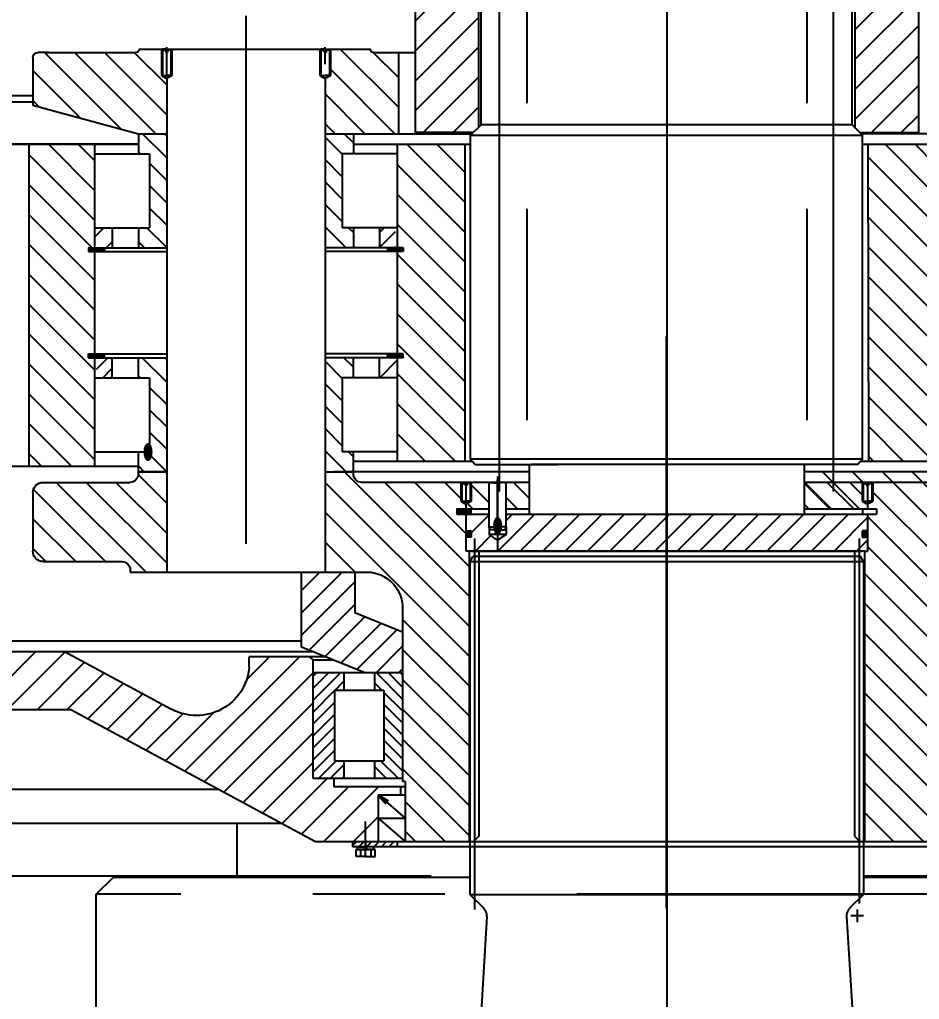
# Model space of a CAD drawing. Header units: millimetres. Extents: x 0 to 21000, y 0 to 14850.
# Drawn here: x 4313 to 5165, y 4808 to 5735 of the extents above; entities that cross this region are included whole.
import ezdxf
from ezdxf.enums import TextEntityAlignment as Align

# ---------------------------------------------------------------- set-up
doc = ezdxf.new("R2010")
doc.units = ezdxf.units.MM
doc.header["$LTSCALE"] = 500
for name, pattern in [('F', [0.75, 0.5, -0.25]), ('G', [2, 1.25, -0.25, 0.25, -0.25]), ('K', [2.5, 1.25, -0.25, 0.25, -0.25, 0.25, -0.25])]:
    doc.linetypes.add(name, pattern=pattern)
for name, color, linetype in [('01', 7, 'Continuous'), ('02', 1, 'Continuous'), ('04', 2, 'F'), ('05', 4, 'G'), ('07', 6, 'K'), ('08', 1, 'Continuous'), ('11', 3, 'Continuous')]:
    doc.layers.add(name, color=color, linetype=linetype)
doc.styles.get("Standard").update_dxf_attribs({"font": 'isocp', "width": 0.707, "bigfont": 'intecad.shx'})
doc.dimstyles.new('INTE', dxfattribs={"dimscale": 50, "dimtxt": 6, "dimasz": 3, "dimexe": 3, "dimexo": 0, "dimgap": 1, "dimtad": 1, "dimdec": 1, "dimdsep": 46, "dimtxsty": 'Standard', "dimcen": 0, "dimclrd": 1, "dimclre": 1, "dimclrt": 3, "dimaunit": 1, "dimadec": 0, "dimazin": 0, "dimtfac": 1, "dimtdec": 1, "dimtmove": 0, "dimatfit": 0, "dimfxl": 1, "dimarcsym": 0})
pattern_1 = [(45, (-4234.459, 16441.764), (-14.14214, 14.14214), [])]
pattern_2 = [(135, (-7977.256, 11116.509), (-10.6066, -10.6066), [])]
pattern_3 = [(135, (-7977.256, 11116.51), (-14.142136, -14.142136), [])]
pattern_4 = [(45, (-7977.256, 11116.51), (-14.142136, 14.142136), [])]
pattern_5 = [(45, (-7977.25642, 11116.50903), (-0.0707106781, 0.0707106781), [])]

# ---------------------------------------------------------------- blocks, each defined once
blk = doc.blocks.new('*U209')
at = {"layer": '01'}
for p, q in [((-7.7, 2.6), (-7.7, 0)), ((0, 2.6), (-7.7, 2.6)), ((-7.7, 0), (0, 0)), ((0, 0), (-1.5, 2.6)), ((0, 2.6), (1.5, 0)), ((0, 2.6), (7.7, 2.6)), ((7.7, 0), (0, 0)), ((7.7, 2.6), (7.7, 0))]:
    blk.add_line(p, q, dxfattribs=at)
at = {"layer": '05'}
blk.add_line((0, 4.7), (0, -2.1), dxfattribs=at)
blk = doc.blocks.new('FDSDSDFG')
at = {"layer": '02'}
h = blk.add_hatch(dxfattribs=at)
h.set_pattern_fill('_USER', color=256, scale=20, angle=45, style=0, pattern_type=0)
h.set_pattern_definition(pattern_4)
h.paths.add_polyline_path([(-3554.05, 14880.61), (-3607.64, 14908.96), (-3608.1, 14908.96), (-3608.1, 14907.96), (-3627.48, 14907.96), (-3627.48, 14685.41), (-3562.6, 14668.54), (-3562.6, 14728.96, -0.289261), (-3554.05, 14742.5)])
h.paths.add_polyline_path([(-3562.48, 14923.96), (-3584.48, 14923.96), (-3584.48, 14896.7), (-3554.05, 14880.61), (-3554.05, 14895.48, -0.286757), (-3562.48, 14908.96)])
h.paths.add_polyline_path([(-3584.48, 14923.96), (-3596.72, 14923.96), (-3596.72, 14919.96), (-3603.72, 14919.96), (-3603.72, 14923.96), (-3608.1, 14923.96), (-3608.1, 14909.2), (-3584.48, 14896.7)])
h.paths.add_polyline_path([(-3562.6, 14668.54), (-3627.48, 14685.41), (-3627.48, 14557.96), (-3640.76, 14557.96), (-3640.76, 14507.96), (-3616.85, 14507.96), (-3616.85, 14488.96), (-3562.6, 14488.96)])
h.paths.add_polyline_path([(-3666.76, 14557.96), (-3698.83, 14557.96), (-3698.83, 14507.96), (-3666.76, 14507.96)])
h.paths.add_polyline_path([(-2247.48, 14891.81), (-2320.9, 14862.85), (-2320.9, 14780.59), (-2247.48, 14772.58)])
h.paths.add_polyline_path([(-2290.48, 14892.69), (-2298.48, 14897.71), (-2298.48, 14902.87), (-2300.48, 14902.87), (-2300.48, 14923.96), (-2302.48, 14923.96), (-2302.48, 14918.96), (-2309.48, 14918.96), (-2309.48, 14923.96), (-2312.48, 14923.96), (-2312.48, 14908.96, -0.286757), (-2320.9, 14895.48), (-2320.9, 14862.85), (-2290.48, 14874.85)])
h.paths.add_polyline_path([(-2247.48, 14907.96), (-2266.85, 14907.96), (-2266.85, 14923.96), (-2280.48, 14923.96), (-2280.48, 14902.87), (-2282.48, 14902.87), (-2282.48, 14897.71), (-2290.48, 14892.69), (-2290.48, 14874.85), (-2247.48, 14891.81)])
h.paths.add_polyline_path([(-2247.48, 14772.58), (-2320.9, 14780.59), (-2320.9, 14742.5, -0.289261), (-2312.35, 14728.96), (-2312.35, 14641.92), (-2247.48, 14635.17)])
h.paths.add_polyline_path([(-2247.48, 14635.17), (-2312.35, 14641.92), (-2312.35, 14515.38), (-2258.03, 14503.98), (-2258.03, 14507.96), (-2234.2, 14507.96), (-2234.2, 14557.96), (-2239.45, 14557.96), (-2247.48, 14557.96)])
h.paths.add_polyline_path([(-2258.03, 14503.98), (-2312.35, 14515.38), (-2312.35, 14488.96), (-2258.03, 14488.96)])
h.paths.add_polyline_path([(-2176.13, 14557.96), (-2208.2, 14557.96), (-2208.2, 14507.96), (-2176.13, 14507.96)])
h.paths.add_polyline_path([(-2287.93, 14811.79), (-2272.76, 14811.79), (-2272.76, 14831.48), (-2287.93, 14831.48)], flags=24)
at = {"layer": '02', "linetype": 'Continuous'}
h = blk.add_hatch(dxfattribs=at)
h.set_pattern_fill('_USER', color=1, scale=20, angle=135, style=0, pattern_type=0)
h.set_pattern_definition(pattern_3)
h.paths.add_polyline_path([(-3364.81, 14771.01), (-3372.42, 14772.46), (-3377.31, 14772.46), (-3377.31, 14767.46, -0.414214), (-3382.31, 14762.46), (-3383.2, 14762.46), (-3384.39, 14762.46), (-3385.43, 14762.46), (-3410.69, 14729.32, -0.233965), (-3418.65, 14725.38), (-3433.6, 14725.38), (-3435.48, 14725.38, 0.33257), (-3455.48, 14696.38), (-3455.48, 14640.38, 0.122957), (-3451.96, 14626.28), (-3372.62, 14618.38), (-3364.81, 14618.38)])
h.paths.add_polyline_path([(-3451.96, 14626.28, 0.277141), (-3425.48, 14610.38), (-3375.41, 14610.38), (-3375.41, 14618.66)])
h.paths.add_polyline_path([(-3115.53, 14690.96), (-3138.26, 14690.96, -0.23379), (-3154.15, 14698.82), (-3177.23, 14725.38, -0.233965), (-3193.13, 14733.26), (-3197.71, 14739.26), (-3234.81, 14746.31), (-3234.81, 14634.22), (-3234.81, 14618.38), (-3223.96, 14618.38), (-3223.96, 14610.38), (-3215.74, 14610.38, -0.414214), (-3175.74, 14570.38), (-3175.74, 14453.96), (-3120.35, 14453.96), (-3115.53, 14458.78)])
h.paths.add_polyline_path([(-2640.15, 14772.46), (-2652.65, 14772.46), (-2652.65, 14767.46, -0.414214), (-2657.65, 14762.46), (-2659.56, 14762.46), (-2681.82, 14733.26, -0.233965), (-2697.73, 14725.38), (-2720.94, 14698.84, -0.234116), (-2736.85, 14690.96), (-2759.43, 14690.96), (-2759.43, 14459.13), (-2754.25, 14453.96), (-2699.22, 14453.96), (-2699.22, 14570.38, -0.414214), (-2659.22, 14610.38), (-2650.99, 14610.38), (-2650.99, 14618.38), (-2640.15, 14618.38)])
h.paths.add_polyline_path([(-2419.48, 14698.64, 0.311391), (-2439.48, 14725.38), (-2441.36, 14725.38), (-2456.31, 14725.38, -0.233965), (-2464.26, 14729.32), (-2489.53, 14762.46), (-2490.57, 14762.46), (-2491.76, 14762.46), (-2492.65, 14762.46, -0.414214), (-2497.65, 14767.46), (-2497.65, 14772.46), (-2510.15, 14772.46), (-2510.15, 14662.51), (-2419.48, 14653.07)])
h.paths.add_polyline_path([(-2419.48, 14653.07), (-2510.15, 14662.51), (-2510.15, 14618.38), (-2499.54, 14618.38), (-2499.54, 14610.38), (-2449.48, 14610.38, 0.414214), (-2419.48, 14640.38)])
h.paths.add_polyline_path([(-3375.03, 14608.82), (-3359.86, 14608.82), (-3359.86, 14628.52), (-3375.03, 14628.52)], flags=9)
h.paths.add_polyline_path([(-2728.2, 14592.04), (-2713.03, 14592.04), (-2713.03, 14611.73), (-2728.2, 14611.73)], flags=24)
at = {"layer": '02'}
h = blk.add_hatch(dxfattribs=at)
h.set_pattern_fill('_USER', color=256, scale=20, angle=135, style=0, pattern_type=0)
h.set_pattern_definition(pattern_3)
h.paths.add_polyline_path([(-3582.28, 14442.96), (-3584.98, 14442.96, -0.414214), (-3604.98, 14462.96), (-3604.98, 14482.96), (-3616.85, 14482.96), (-3616.85, 14507.96), (-3640.76, 14507.96), (-3640.76, 14532.96), (-3641.76, 14532.96), (-3641.76, 14507.96), (-3641.76, 14457.96), (-3644.16, 14457.96), (-3644.16, 14447.96), (-3653.76, 14442.42), (-3663.36, 14447.96), (-3663.36, 14457.96), (-3665.76, 14457.96), (-3665.76, 14507.96), (-3679.98, 14507.96), (-3679.98, 14372.37), (-3582.28, 14344.93)])
h.paths.add_polyline_path([(-3582.28, 14344.93), (-3679.98, 14372.37), (-3679.98, 14007.96), (-3694.38, 14007.96), (-3694.38, 13942.96), (-3645.09, 13942.96), (-3644.46, 13943.22), (-3644.46, 13971.96), (-3644.46, 13978.66), (-3642.46, 13978.66), (-3642.46, 13985.86), (-3634.46, 13991.17), (-3626.46, 13985.86), (-3626.46, 13978.66), (-3624.46, 13978.66), (-3624.46, 13971.96), (-3624.46, 13951.49), (-3607.48, 13958.51), (-3607.48, 13972.96), (-3594.98, 13972.96), (-3594.98, 14117.96, -0.308559), (-3582.28, 14136.58)])
h.paths.add_polyline_path([(-3736.38, 14007.96), (-3764.98, 14007.96), (-3764.98, 13942.96), (-3736.38, 13942.96)])
h.paths.add_polyline_path([(-2194.98, 14490.75), (-2209.2, 14493.73), (-2209.2, 14457.96), (-2211.6, 14457.96), (-2211.6, 14447.96), (-2221.2, 14442.42), (-2230.8, 14447.96), (-2230.8, 14457.96), (-2233.2, 14457.96), (-2233.2, 14498.77), (-2258.03, 14503.98), (-2258.03, 14482.96), (-2269.98, 14482.96), (-2269.98, 14462.96, -0.414214), (-2289.98, 14442.96), (-2292.68, 14442.96), (-2292.68, 14252.66), (-2194.98, 14224.56)])
h.paths.add_polyline_path([(-2194.98, 14224.56), (-2292.68, 14252.66), (-2292.68, 14197.15), (-2194.98, 14151.97)])
h.paths.add_polyline_path([(-2292.68, 14197.15), (-2292.68, 14136.58, -0.308559), (-2279.98, 14117.96), (-2279.98, 14061.64), (-2194.98, 14016.12), (-2194.98, 14151.97)])
h.paths.add_polyline_path([(-2279.98, 14061.64), (-2279.98, 13972.96), (-2267.48, 13972.96), (-2267.48, 13942.96), (-2250.5, 13942.96), (-2250.5, 13971.96), (-2250.5, 13978.66), (-2248.5, 13978.66), (-2248.5, 13985.86), (-2240.5, 13991.17), (-2232.5, 13985.86), (-2232.5, 13978.66), (-2230.5, 13978.66), (-2230.5, 13971.96), (-2230.5, 13942.96), (-2180.58, 13942.96), (-2180.58, 14007.96), (-2194.98, 14007.96), (-2194.98, 14016.12)])
h.paths.add_polyline_path([(-2109.98, 14007.96), (-2138.58, 14007.96), (-2138.58, 13985.92), (-2109.98, 13970.6)])
h.paths.add_polyline_path([(-2138.58, 13985.92), (-2138.58, 13942.96), (-2109.98, 13942.96), (-2109.98, 13970.6)])
h.paths.add_polyline_path([(-2255.74, 14348.34), (-2240.56, 14348.34), (-2240.56, 14368.03), (-2255.74, 14368.03)], flags=24)
at = {"layer": '02', "linetype": 'Continuous'}
h = blk.add_hatch(dxfattribs=at)
h.set_pattern_fill('_USER', color=1, scale=20, angle=45, style=0, pattern_type=0)
h.set_pattern_definition(pattern_1)
h.paths.add_polyline_path([(-3260.78, 14452.96), (-3191.48, 14452.96), (-3191.48, 14529.96), (-3223.29, 14529.96, -0.414214), (-3226.29, 14532.96), (-3256.78, 14532.96), (-3255.78, 14531.96), (-3255.78, 14508.12), (-3259.53, 14505.96), (-3260.78, 14505.96)])
h.paths.add_polyline_path([(-3260.78, 14132.96), (-3260.78, 14037.96), (-3217.48, 14037.96, -0.133436), (-3200.75, 14030.9), (-3132.48, 14107.86), (-3132.48, 14121.96), (-3131.48, 14122.96), (-3128.28, 14122.96), (-3128.28, 14119.96), (-3127.48, 14119.96), (-3126.68, 14119.96), (-3126.68, 14122.96), (-3123.48, 14122.96), (-3122.48, 14121.96), (-3122.48, 14105.12), (-3126.23, 14102.96), (-3127.48, 14102.96), (-3127.48, 14097.96), (-3067.63, 14097.96), (-3067.63, 14132.96), (-3225.75, 14132.96)])
h.paths.add_polyline_path([(-3127.48, 14069.18), (-3127.48, 14092.96), (-3131.08, 14092.96), (-3187.48, 14002.78), (-3187.48, 13914.62)])
h.paths.add_polyline_path([(-3131.08, 14092.96), (-3136.06, 14092.96), (-3136.06, 14097.96), (-3127.48, 14097.96), (-3127.48, 14102.96), (-3128.73, 14102.96), (-3132.48, 14105.12), (-3132.48, 14107.86), (-3200.75, 14030.9, -0.235794), (-3187.48, 14002.96), (-3187.48, 14002.78)])
h.paths.add_polyline_path([(-3187.48, 13914.62), (-3187.48, 13839.96), (-3185.13, 13839.96), (-3185.13, 13782.96), (-3124.63, 13782.96), (-3124.63, 14057.96), (-3127.48, 14057.96), (-3127.48, 14069.18)])
h.paths.add_polyline_path([(-3527.48, 14122.96, 0.414214), (-3537.48, 14112.96), (-3537.48, 14057.96, 0.414214), (-3527.48, 14047.96), (-3453.21, 14047.96, -0.393493), (-3445.23, 14040.53), (-3410.78, 14053.03), (-3410.78, 14132.96), (-3437.51, 14132.96), (-3437.51, 14130.96, -0.414214), (-3445.51, 14122.96)])
h.paths.add_polyline_path([(-3437.51, 14452.96), (-3410.78, 14452.96), (-3410.78, 14505.96), (-3412.03, 14505.96), (-3415.78, 14508.12), (-3415.78, 14531.96), (-3414.78, 14532.96), (-3436.97, 14532.96, -0.414214), (-3439.97, 14529.96), (-3525.37, 14529.96), (-3526.47, 14529.96), (-3537.48, 14523.85), (-3537.48, 14479.87)])
h.paths.add_polyline_path([(-3136.72, 14086.18), (-3121.55, 14086.18), (-3121.55, 14105.87), (-3136.72, 14105.87)], flags=25)
h.paths.add_polyline_path([(-3132.92, 14106.26), (-3117.75, 14106.26), (-3117.75, 14125.96), (-3132.92, 14125.96)], flags=25)
h.paths.add_polyline_path([(-3085.36, 14098.29), (-3070.19, 14098.29), (-3070.19, 14117.98), (-3085.36, 14117.98)], flags=24)
h.paths.add_polyline_path([(-3132.53, 14065.33), (-3117.36, 14065.33), (-3117.36, 14085.02), (-3132.53, 14085.02)], flags=25)
h = blk.add_hatch(dxfattribs=at)
h.set_pattern_fill('_USER', color=1, scale=20, angle=45, style=0, pattern_type=0)
h.set_pattern_definition(pattern_1)
h.paths.add_polyline_path([(-2337.48, 14479.87), (-2337.48, 14504.46), (-2450.57, 14532.96), (-2460.18, 14532.96), (-2459.18, 14531.96), (-2459.18, 14508.12), (-2462.93, 14505.96), (-2464.18, 14505.96), (-2464.18, 14504.58), (-2464.18, 14452.96), (-2437.45, 14452.96)])
h.paths.add_polyline_path([(-2337.48, 14504.46), (-2337.48, 14524.96, 0.414214), (-2342.48, 14529.96), (-2352.99, 14529.96), (-2434.99, 14529.96, -0.414214), (-2437.99, 14532.96), (-2450.57, 14532.96)])
h.paths.add_polyline_path([(-2429.45, 14122.96, -0.414214), (-2437.45, 14130.96), (-2437.45, 14132.96), (-2464.18, 14132.96), (-2464.18, 14037.96), (-2429.75, 14037.96), (-2429.75, 14039.96, -0.414214), (-2421.75, 14047.96), (-2347.48, 14047.96, 0.414214), (-2337.48, 14057.96), (-2337.48, 14085.84), (-2399.76, 14122.96)])
h.paths.add_polyline_path([(-2399.76, 14122.96), (-2337.48, 14085.84), (-2337.48, 14112.96, 0.414214), (-2347.48, 14122.96)], flags=16)
h.paths.add_polyline_path([(-2614.18, 14505.96), (-2615.43, 14505.96), (-2619.18, 14508.12), (-2619.18, 14531.96), (-2618.18, 14532.96), (-2656.97, 14532.96, -0.414214), (-2659.97, 14529.96), (-2683.48, 14529.96), (-2683.48, 14452.96), (-2614.18, 14452.96)])
h.paths.add_polyline_path([(-2657.48, 14037.96), (-2614.18, 14037.96), (-2614.18, 14132.96), (-2640.91, 14132.96), (-2640.91, 14130.96, -0.41727), (-2648.99, 14122.96), (-2742.48, 14122.96), (-2742.48, 14105.12), (-2746.23, 14102.96), (-2747.48, 14102.96), (-2747.48, 14097.96), (-2738.89, 14097.96), (-2738.89, 14092.96), (-2747.48, 14092.96), (-2747.48, 14057.96), (-2750.33, 14057.96), (-2750.33, 13959.56), (-2710.94, 13782.96), (-2689.83, 13782.96), (-2689.83, 13839.96), (-2687.48, 13839.96), (-2687.48, 14002.96, -0.381225)])
h.paths.add_polyline_path([(-2750.33, 13959.56), (-2750.33, 13782.96), (-2710.94, 13782.96)])
h.paths.add_polyline_path([(-2408.74, 14469.25), (-2393.57, 14469.25), (-2393.57, 14488.94), (-2408.74, 14488.94)], flags=24)
h.paths.add_polyline_path([(-2665.84, 14072.96), (-2665.84, 14041.85), (-2701.84, 14041.85), (-2701.84, 14072.96)], flags=24)
at = {"layer": '02'}
h = blk.add_hatch(dxfattribs=at)
h.set_pattern_fill('_USER', color=256, scale=15, angle=45, style=0, pattern_type=0)
h.set_pattern_definition([(45, (-7977.256, 11116.509), (-10.6066, 10.6066), [])])
h.paths.add_polyline_path([(-2437.45, 14452.96), (-2464.18, 14452.96), (-2464.18, 14344.96), (-2437.45, 14344.96), (-2437.45, 14363.88), (-2447.93, 14363.88), (-2447.93, 14434.04), (-2437.45, 14434.04)])
h.paths.add_polyline_path([(-2614.18, 14452.96), (-2640.91, 14452.96), (-2640.91, 14434.04), (-2630.43, 14434.04), (-2630.43, 14363.88), (-2640.91, 14363.88), (-2640.91, 14344.96), (-2614.18, 14344.96)])
h.paths.add_polyline_path([(-2614.18, 14240.96), (-2640.91, 14240.96), (-2640.91, 14222.04), (-2630.43, 14222.04), (-2630.43, 14151.88), (-2640.91, 14151.88), (-2640.91, 14132.96), (-2622.48, 14132.96), (-2614.18, 14132.96)])
h.paths.add_polyline_path([(-2437.45, 14240.96), (-2464.18, 14240.96), (-2464.18, 14132.96), (-2437.45, 14132.96), (-2437.45, 14151.88), (-2447.93, 14151.88), (-2447.93, 14222.04), (-2437.45, 14222.04)])
h = blk.add_hatch(dxfattribs=at)
h.set_pattern_fill('_USER', color=256, scale=20, angle=45, style=0, pattern_type=0)
h.set_pattern_definition(pattern_4)
h.paths.add_polyline_path([(-3541.21, 14137.96), (-3479.03, 14137.96), (-3479.03, 14240.96), (-3484.69, 14240.96), (-3484.69, 14244.46), (-3479.03, 14244.46), (-3479.03, 14341.46), (-3484.69, 14341.46), (-3484.69, 14344.96), (-3479.03, 14344.96), (-3479.03, 14442.96), (-3541.21, 14442.96)])
h.paths.add_polyline_path([(-3192.53, 14344.96), (-3186.87, 14344.96), (-3186.87, 14341.46), (-3192.53, 14341.46), (-3192.53, 14244.46), (-3186.87, 14244.46), (-3186.87, 14240.96), (-3192.53, 14240.96), (-3192.53, 14142.96), (-3128.35, 14142.96), (-3127.79, 14442.96), (-3192.53, 14442.96)])
h = blk.add_hatch(dxfattribs=at)
h.set_pattern_fill('_USER', color=256, scale=20, angle=45, style=0, pattern_type=0)
h.set_pattern_definition(pattern_4)
h.paths.add_polyline_path([(-2682.43, 14442.96), (-2746.47, 14442.96), (-2746.43, 14142.96), (-2739.28, 14142.96), (-2682.43, 14142.96), (-2682.43, 14240.96), (-2688.09, 14240.96), (-2688.09, 14244.46), (-2682.43, 14244.46), (-2682.43, 14341.46), (-2688.09, 14341.46), (-2688.09, 14344.96), (-2682.43, 14344.96)])
h.paths.add_polyline_path([(-2333.74, 14442.96), (-2395.93, 14442.96), (-2395.93, 14344.96), (-2390.27, 14344.96), (-2390.27, 14341.46), (-2395.93, 14341.46), (-2395.93, 14244.89), (-2395, 14244.46), (-2390.27, 14244.46), (-2390.27, 14242.27), (-2333.74, 14216.13)])
h.paths.add_polyline_path([(-2333.74, 14216.13), (-2390.27, 14242.27), (-2390.27, 14240.96), (-2395.93, 14240.96), (-2395.93, 14137.96), (-2333.74, 14137.96)])
h.paths.add_polyline_path([(-2741.84, 14271.68), (-2741.84, 14314.24), (-2705.84, 14314.24), (-2705.84, 14271.68)], flags=24)
h.paths.add_polyline_path([(-2403.07, 14235.82), (-2387.9, 14235.82), (-2387.9, 14255.51), (-2403.07, 14255.51)], flags=9)
h.paths.add_polyline_path([(-2346.71, 14257.07), (-2331.54, 14257.07), (-2331.54, 14276.76), (-2346.71, 14276.76)], flags=9)
h = blk.add_hatch(dxfattribs=at)
h.set_pattern_fill('_USER', color=256, scale=15, angle=135, style=0, pattern_type=0)
h.set_pattern_definition(pattern_2)
h.paths.add_polyline_path([(-2395.93, 14363.88), (-2412.68, 14363.88), (-2412.68, 14344.96), (-2395.93, 14344.96)])
h.paths.add_polyline_path([(-2665.68, 14240.96), (-2682.43, 14240.96), (-2682.43, 14222.04), (-2665.68, 14222.04)])
at = {"layer": '02', "linetype": 'Continuous', "ltscale": 0.8}
h = blk.add_hatch(dxfattribs=at)
h.set_pattern_fill('_USER', color=1, scale=10, angle=135, style=0, pattern_type=0)
h.set_pattern_definition([(135, (1882.632, 9929.104), (-7.071068, -7.071068), [])])
h.paths.add_polyline_path([(-2665.68, 14363.88), (-2680.68, 14363.88), (-2680.68, 14344.96), (-2665.68, 14344.96)])
h = blk.add_hatch(dxfattribs=at)
h.set_pattern_fill('_USER', color=1, scale=0.1, angle=45, style=0, pattern_type=0)
h.set_pattern_definition([(45, (1882.63177, 9929.10365), (-0.0707106781, 0.0707106781), [])])
h.paths.add_polyline_path([(-2688.09, 14344.96), (-2688.09, 14341.46), (-2673.1, 14341.46), (-2673.1, 14344.96)])
h = blk.add_hatch(dxfattribs=at)
h.set_pattern_fill('_USER', color=1, scale=0.1, angle=45, style=0, pattern_type=0)
h.set_pattern_definition([(135, (-6960.98661, 9929.10365), (0.0707106781, 0.0707106781), [])])
h.paths.add_polyline_path([(-2405.26, 14344.96), (-2405.26, 14341.46), (-2390.27, 14341.46), (-2390.27, 14344.96)])
h = blk.add_hatch(dxfattribs=at)
h.set_pattern_fill('_USER', color=1, scale=0.1, angle=45, style=0, pattern_type=0)
h.set_pattern_definition([(315, (1882.63177, 18656.81268), (-0.0707106781, -0.0707106781), [])])
h.paths.add_polyline_path([(-2673.1, 14240.96), (-2673.1, 14244.46), (-2688.09, 14244.46), (-2688.09, 14240.96)])
h = blk.add_hatch(dxfattribs=at)
h.set_pattern_fill('_USER', color=1, scale=0.1, angle=45, style=0, pattern_type=0)
h.set_pattern_definition([(225, (-6960.98661, 18656.81268), (0.0707106781, -0.0707106781), [])])
h.paths.add_polyline_path([(-2390.27, 14240.96), (-2390.27, 14244.46), (-2405.26, 14244.46), (-2405.26, 14240.96)])
h = blk.add_hatch(dxfattribs=at)
h.set_pattern_fill('_USER', color=1, scale=10, angle=135, style=0, pattern_type=0)
h.set_pattern_definition([(315, (-6960.987, 18656.813), (7.071068, 7.071068), [])])
h.paths.add_polyline_path([(-2412.68, 14222.04), (-2397.68, 14222.04), (-2397.68, 14240.96), (-2412.68, 14240.96)])
at = {"layer": '02', "linetype": 'Continuous'}
h = blk.add_hatch(dxfattribs=at)
h.set_pattern_fill('_USER', color=1, scale=15, angle=45, style=0, pattern_type=0)
h.set_pattern_definition([(45, (-7977.256, 11116.509), (-10.6066, 10.6066), [])])
h.paths.add_polyline_path([(-3122.48, 14105.12), (-3126.23, 14102.96), (-3127.48, 14102.96), (-3127.48, 14097.96), (-3067.63, 14097.96), (-3067.63, 14122.96), (-3122.48, 14122.96)])
h.paths.add_polyline_path([(-2785.4, 14120.96), (-2784.87, 14122.96), (-2807.33, 14122.96), (-2807.33, 14097.96), (-2785.4, 14097.96)])
h.paths.add_polyline_path([(-2769.4, 14097.96), (-2747.48, 14097.96), (-2747.48, 14099.72), (-2747.48, 14102.96), (-2748.73, 14102.96), (-2752.48, 14105.12), (-2752.48, 14122.96), (-2769.94, 14122.96), (-2769.4, 14120.96)])
h.paths.add_polyline_path([(-3132.92, 14106.26), (-3117.75, 14106.26), (-3117.75, 14125.96), (-3132.92, 14125.96)], flags=9)
h.paths.add_polyline_path([(-3136.72, 14086.18), (-3121.55, 14086.18), (-3121.55, 14105.87), (-3136.72, 14105.87)], flags=9)
h.paths.add_polyline_path([(-3085.36, 14098.29), (-3070.19, 14098.29), (-3070.19, 14117.98), (-3085.36, 14117.98)], flags=24)
h = blk.add_hatch(dxfattribs=at)
h.set_pattern_fill('_USER', color=1, scale=15, angle=135, style=0, pattern_type=0)
h.set_pattern_definition(pattern_2)
h.paths.add_polyline_path([(-3127.48, 14092.96), (-3127.48, 14077.12), (-3122.48, 14077.12), (-3122.48, 14071.12), (-3126.72, 14071.12), (-3127.48, 14069.18), (-3127.48, 14057.96), (-3124.63, 14057.96), (-3078.72, 14057.96), (-3078.4, 14092.96)])
h.paths.add_polyline_path([(-3078.4, 14092.96), (-3078.72, 14057.96), (-2937.48, 14057.96), (-2937.48, 14092.96)])
h.paths.add_polyline_path([(-2937.48, 14092.96), (-2937.48, 14057.96), (-2777.4, 14057.96), (-2777.4, 14068.27), (-2785.4, 14073.58), (-2785.4, 14080.96), (-2785.4, 14092.96)])
h.paths.add_polyline_path([(-2752.48, 14071.12), (-2752.48, 14077.12), (-2747.48, 14077.12), (-2747.48, 14092.96), (-2769.4, 14092.96), (-2769.4, 14080.96), (-2769.4, 14073.58), (-2774.94, 14069.9), (-2772.27, 14057.96), (-2747.48, 14057.96), (-2747.48, 14071.12)])
h.paths.add_polyline_path([(-3136.72, 14086.18), (-3121.55, 14086.18), (-3121.55, 14105.87), (-3136.72, 14105.87)], flags=9)
h.paths.add_polyline_path([(-3132.53, 14065.33), (-3117.36, 14065.33), (-3117.36, 14085.02), (-3132.53, 14085.02)], flags=9)
h.paths.add_polyline_path([(-2980.3, 14068.39), (-2965.13, 14068.39), (-2965.13, 14088.08), (-2980.3, 14088.08)], flags=24)
h = blk.add_hatch(dxfattribs=at)
h.set_pattern_fill('_USER', color=1, scale=0.1, angle=45, style=0, pattern_type=0)
h.set_pattern_definition(pattern_5)
h.paths.add_polyline_path([(-2752.08, 14097.96), (-2752.08, 14092.96), (-2738.89, 14092.96), (-2738.89, 14097.96)])
h.paths.add_polyline_path([(-3136.72, 14086.18), (-3121.55, 14086.18), (-3121.55, 14105.87), (-3136.72, 14105.87)], flags=9)
at = {"layer": '02'}
h = blk.add_hatch(dxfattribs=at)
h.set_pattern_fill('_USER', color=256, scale=0.1, angle=45, style=0, pattern_type=0)
h.set_pattern_definition(pattern_5)
h.paths.add_polyline_path([(-3122.48, 14077.12), (-3127.48, 14077.12), (-3127.48, 14071.12), (-3122.48, 14071.12)])
h = blk.add_hatch(dxfattribs=at)
h.set_pattern_fill('_USER', color=256, scale=0.1, angle=45, style=0, pattern_type=0)
h.set_pattern_definition(pattern_5)
h.paths.add_polyline_path([(-2747.48, 14077.12), (-2752.48, 14077.12), (-2752.48, 14071.12), (-2747.48, 14071.12)])
at = {"layer": '02', "linetype": 'Continuous'}
h = blk.add_hatch(dxfattribs=at)
h.set_pattern_fill('_USER', color=1, scale=15, angle=135, style=0, pattern_type=0)
h.set_pattern_definition(pattern_2)
h.paths.add_polyline_path([(-3283.05, 14037.96), (-3283.05, 13967.01), (-3264.22, 13959.35), (-3229.41, 13998.59), (-3232.63, 13999.91), (-3232.63, 14037.96)])
h.paths.add_polyline_path([(-3198.07, 13985.84), (-3229.41, 13998.59), (-3264.22, 13959.35), (-3224.69, 13943.27)])
h.paths.add_polyline_path([(-3224.69, 13943.27), (-3223.93, 13942.96), (-3187.48, 13942.96), (-3187.48, 13981.54), (-3198.07, 13985.84)])
h.paths.add_polyline_path([(-2642.33, 13999.91), (-2687.48, 13981.54), (-2687.48, 13942.96), (-2651.02, 13942.96), (-2591.9, 13967.01), (-2591.9, 14037.96), (-2642.33, 14037.96)])
h.paths.add_polyline_path([(-3273.37, 13993.37), (-3258.2, 13993.37), (-3258.2, 14013.06), (-3273.37, 14013.06)], flags=24)
h = blk.add_hatch(dxfattribs=at)
h.set_pattern_fill('_USER', color=1, scale=20, angle=-45, style=0, pattern_type=0)
h.set_pattern_definition([(315, (-4234.459, 16441.764), (14.14214, 14.14214), [])])
h.paths.add_polyline_path([(-2367.48, 13962.96), (-2468.72, 13908.28, -0.539657), (-2542.29, 13947.96), (-2542.29, 13957.96), (-2599.48, 13957.96), (-2602.48, 13954.96), (-2602.48, 13865.82), (-2544.29, 13815.73), (-2373.52, 13907.96), (-2251.5, 13907.96), (-2251.5, 13942.96), (-2267.48, 13942.96), (-2267.48, 13962.96)])
h.paths.add_polyline_path([(-2622.48, 13834.96), (-2685.48, 13834.96), (-2685.48, 13827.36), (-2664.43, 13827.36), (-2664.43, 13805.16), (-2664.43, 13782.96), (-2604.98, 13782.96), (-2544.29, 13815.73), (-2602.48, 13865.82), (-2602.48, 13842.96), (-2622.48, 13842.96)])
h.paths.add_polyline_path([(-2229.5, 13917.99), (-2217.02, 13907.96), (-2213.52, 13907.96), (-2213.52, 13942.96), (-2229.5, 13942.96)])
h.paths.add_polyline_path([(-2404.86, 13907.62), (-2389.69, 13907.62), (-2389.69, 13927.31), (-2404.86, 13927.31)], flags=24)
at = {"layer": '02', "linetype": 'Continuous', "ltscale": 0.8}
h = blk.add_hatch(dxfattribs=at)
h.set_pattern_fill('_USER', color=1, scale=8, angle=135, style=0, pattern_type=0)
h.set_pattern_definition([(45, (-6953.287, 9919.867), (5.656854, -5.656854), [])])
h.paths.add_polyline_path([(-2687.48, 13942.96), (-2660.98, 13942.96), (-2660.98, 13926.38), (-2669.85, 13926.38), (-2669.85, 13859.53), (-2660.98, 13859.53), (-2660.98, 13842.96), (-2687.48, 13842.96)])
h.paths.add_polyline_path([(-3187.48, 13842.96), (-3213.98, 13842.96), (-3213.98, 13859.53), (-3205.11, 13859.53), (-3205.11, 13926.38), (-3213.98, 13926.38), (-3213.98, 13942.96), (-3187.48, 13942.96)])
at = {"layer": '02', "linetype": 'Continuous'}
h = blk.add_hatch(dxfattribs=at)
h.set_pattern_fill('_USER', color=1, scale=5, angle=135, style=0, pattern_type=0)
h.set_pattern_definition([(135, (-7977.2564, 11116.509), (-3.535534, -3.535534), [])])
h.paths.add_polyline_path([(-2667, 13777.96), (-2670.78, 13782.96), (-2682.48, 13782.96), (-2682.48, 13777.96)])
h.paths.add_polyline_path([(-2652.48, 13777.96), (-2652.48, 13782.96), (-2670.78, 13782.96), (-2667, 13777.96)])
h.paths.add_polyline_path([(-2644.78, 13777.96), (-2639.98, 13777.96), (-2639.98, 13782.96), (-2652.48, 13782.96), (-2652.48, 13777.96)])
at = {"layer": '11', "ltscale": 0.8}
h = blk.add_hatch(dxfattribs=at)
h.set_pattern_fill('_USER', color=256, scale=8, angle=45, style=0, pattern_type=0)
h.set_pattern_definition([(135, (-6953.287, 9919.867), (5.656854, 5.656854), [])])
h.paths.add_polyline_path([(-2623.11, 13859.53), (-2631.98, 13859.53), (-2631.98, 13842.96), (-2602.48, 13842.96), (-2602.48, 13942.96), (-2631.98, 13942.96), (-2631.98, 13926.38), (-2623.11, 13926.38)])
h.paths.add_polyline_path([(-3272.48, 13842.96), (-3242.98, 13842.96), (-3242.98, 13859.53), (-3251.85, 13859.53), (-3251.85, 13926.38), (-3242.98, 13926.38), (-3242.98, 13942.96), (-3272.48, 13942.96)])
at = {"layer": '01', "ltscale": 0.8}
for p, q in [((-3115.53, 14690.96), (-3115.53, 14458.78)), ((-2759.43, 14690.96), (-2759.43, 14459.13)), ((-3175.74, 14570.38), (-3175.74, 14452.96)), ((-2699.22, 14570.38), (-2699.22, 14452.96)), ((-2437.99, 14532.96), (-2656.97, 14532.96)), ((-2656.97, 14532.96), (-2656.97, 14532.96)), ((-2618.18, 14532.96), (-2619.18, 14531.96)), ((-2619.18, 14531.96), (-2614.98, 14531.96)), ((-2619.18, 14531.96), (-2619.18, 14508.12)), ((-2614.98, 14532.96), (-2618.18, 14532.96)), ((-2614.98, 14532.96), (-2614.98, 14529.96)), ((-2613.38, 14532.96), (-2613.38, 14529.96)), ((-2613.38, 14532.96), (-2610.18, 14532.96)), ((-2609.18, 14531.96), (-2613.38, 14531.96)), ((-2610.18, 14532.96), (-2609.18, 14531.96)), ((-2609.18, 14531.96), (-2609.18, 14508.12)), ((-2468.18, 14532.96), (-2469.18, 14531.96)), ((-2468.18, 14532.96), (-2469.18, 14531.96)), ((-2469.18, 14531.96), (-2464.98, 14531.96)), ((-2469.18, 14531.96), (-2469.18, 14508.12)), ((-2469.18, 14531.96), (-2464.98, 14531.96)), ((-2469.18, 14531.96), (-2469.18, 14508.12)), ((-2464.98, 14532.96), (-2468.18, 14532.96)), ((-2464.98, 14532.96), (-2468.18, 14532.96)), ((-2464.98, 14532.96), (-2464.98, 14529.96)), ((-2464.98, 14532.96), (-2464.98, 14529.96)), ((-2463.38, 14532.96), (-2460.18, 14532.96)), ((-2463.38, 14532.96), (-2463.38, 14529.96)), ((-2463.38, 14532.96), (-2460.18, 14532.96)), ((-2463.38, 14532.96), (-2463.38, 14529.96)), ((-2459.18, 14531.96), (-2463.38, 14531.96)), ((-2459.18, 14531.96), (-2463.38, 14531.96)), ((-2460.18, 14532.96), (-2459.18, 14531.96)), ((-2460.18, 14532.96), (-2459.18, 14531.96)), ((-2459.18, 14531.96), (-2459.18, 14508.12)), ((-2459.18, 14531.96), (-2459.18, 14508.12)), ((-2437.99, 14532.96), (-2437.99, 14532.96)), ((-2437.99, 14532.96), (-2437.99, 14532.96)), ((-2437.99, 14532.96), (-2437.99, 14532.96)), ((-2437.99, 14532.96), (-2437.99, 14532.96)), ((-2659.97, 14529.96), (-2699.22, 14529.96)), ((-2659.97, 14529.96), (-2697.48, 14529.96)), ((-2683.48, 14529.96), (-2683.48, 14452.96)), ((-2614.98, 14529.96), (-2614.18, 14529.96)), ((-2613.38, 14529.96), (-2614.18, 14529.96)), ((-2464.98, 14529.96), (-2464.18, 14529.96)), ((-2464.98, 14529.96), (-2464.18, 14529.96)), ((-2463.38, 14529.96), (-2464.18, 14529.96)), ((-2463.38, 14529.96), (-2464.18, 14529.96)), ((-2349.58, 14529.96), (-2434.99, 14529.96)), ((-2337.48, 14524.96), (-2337.48, 14479.87)), ((-2619.18, 14508.12), (-2614.18, 14508.12)), ((-2619.18, 14508.12), (-2615.43, 14505.96)), ((-2615.43, 14505.96), (-2614.18, 14505.96)), ((-2609.18, 14508.12), (-2614.18, 14508.12)), ((-2612.93, 14505.96), (-2614.18, 14505.96)), ((-2614.18, 14505.96), (-2614.18, 14037.96)), ((-2609.18, 14508.12), (-2612.93, 14505.96)), ((-2469.18, 14508.12), (-2465.43, 14505.96)), ((-2469.18, 14508.12), (-2464.18, 14508.12)), ((-2469.18, 14508.12), (-2465.43, 14505.96)), ((-2469.18, 14508.12), (-2464.18, 14508.12)), ((-2465.43, 14505.96), (-2464.18, 14505.96)), ((-2465.43, 14505.96), (-2464.18, 14505.96)), ((-2459.18, 14508.12), (-2464.18, 14508.12)), ((-2459.18, 14508.12), (-2464.18, 14508.12)), ((-2462.93, 14505.96), (-2464.18, 14505.96)), ((-2462.93, 14505.96), (-2464.18, 14505.96)), ((-2464.18, 14505.96), (-2464.18, 14037.96)), ((-2459.18, 14508.12), (-2462.93, 14505.96)), ((-2459.18, 14508.12), (-2462.93, 14505.96)), ((-2337.48, 14479.87), (-2437.45, 14452.96)), ((-3260.78, 14452.96), (-3121.35, 14452.96)), ((-3120.35, 14453.96), (-3175.74, 14453.96)), ((-2754.25, 14453.96), (-2699.22, 14453.96)), ((-2614.18, 14452.96), (-2753.25, 14452.96)), ((-2640.91, 14452.96), (-2640.91, 14434.04)), ((-2437.45, 14452.96), (-2464.18, 14452.96)), ((-2437.45, 14452.96), (-2464.18, 14452.96)), ((-2437.45, 14452.96), (-2437.45, 14434.04)), ((-3122.79, 14442.96), (-3234.05, 14442.96)), ((-2640.91, 14442.96), (-2751.82, 14442.96)), ((-2333.74, 14442.96), (-2333.74, 14137.96)), ((-2682.43, 14434.04), (-2630.43, 14434.04)), ((-2395.93, 14434.04), (-2447.93, 14434.04)), ((-2682.43, 14363.88), (-2630.43, 14363.88)), ((-2665.68, 14363.88), (-2665.68, 14344.96)), ((-2640.91, 14363.88), (-2640.91, 14344.96)), ((-2395.93, 14363.88), (-2447.93, 14363.88)), ((-2437.45, 14363.88), (-2437.45, 14344.96)), ((-2412.68, 14363.88), (-2412.68, 14344.96)), ((-2688.09, 14344.96), (-2614.18, 14344.96)), ((-2688.09, 14344.96), (-2688.09, 14341.46)), ((-2688.09, 14341.46), (-2614.18, 14341.46)), ((-2673.1, 14344.96), (-2673.1, 14341.46)), ((-2390.27, 14344.96), (-2464.18, 14344.96)), ((-2390.27, 14341.46), (-2464.18, 14341.46)), ((-2405.26, 14344.96), (-2405.26, 14341.46)), ((-2390.27, 14344.96), (-2390.27, 14341.46)), ((-2688.09, 14244.46), (-2614.18, 14244.46)), ((-2688.09, 14240.96), (-2688.09, 14244.46)), ((-2673.1, 14240.96), (-2673.1, 14244.46)), ((-2390.27, 14244.46), (-2464.18, 14244.46)), ((-2405.26, 14240.96), (-2405.26, 14244.46)), ((-2390.27, 14240.96), (-2390.27, 14244.46)), ((-2688.09, 14240.96), (-2614.18, 14240.96)), ((-2665.68, 14222.04), (-2665.68, 14240.96)), ((-2640.91, 14222.04), (-2640.91, 14240.96)), ((-2390.27, 14240.96), (-2464.18, 14240.96)), ((-2437.45, 14222.04), (-2437.45, 14240.96)), ((-2412.68, 14222.04), (-2412.68, 14240.96)), ((-2682.43, 14222.04), (-2630.43, 14222.04)), ((-2395.93, 14222.04), (-2447.93, 14222.04)), ((-2682.43, 14151.88), (-2630.43, 14151.88)), ((-2640.91, 14130.96), (-2640.91, 14151.88)), ((-2395.93, 14151.88), (-2447.93, 14151.88)), ((-2437.45, 14130.96), (-2437.45, 14151.88)), ((-3121.03, 14142.96), (-3234.05, 14142.96)), ((-2640.91, 14142.96), (-2753.58, 14142.96)), ((-2739.28, 14142.96), (-2753.58, 14142.96)), ((-3225.75, 14132.96), (-3067.63, 14132.96)), ((-2807.33, 14132.96), (-2622.48, 14132.96)), ((-2614.18, 14132.96), (-2640.91, 14132.96)), ((-2437.45, 14132.96), (-2464.18, 14132.96)), ((-2464.18, 14132.96), (-2437.45, 14132.96)), ((-3217.83, 14122.96), (-3067.63, 14122.96)), ((-3131.48, 14122.96), (-3132.48, 14121.96)), ((-3132.48, 14122.96), (-3132.48, 14105.12)), ((-3132.48, 14121.96), (-3128.28, 14121.96)), ((-3128.28, 14122.96), (-3131.48, 14122.96)), ((-3128.28, 14122.96), (-3128.28, 14119.96)), ((-3128.28, 14119.96), (-3127.48, 14119.96)), ((-3126.68, 14119.96), (-3127.48, 14119.96)), ((-3126.68, 14122.96), (-3126.68, 14119.96)), ((-3126.68, 14122.96), (-3123.48, 14122.96)), ((-3122.48, 14121.96), (-3126.68, 14121.96)), ((-3123.48, 14122.96), (-3122.48, 14121.96)), ((-3122.48, 14122.96), (-3122.48, 14105.12)), ((-2807.33, 14122.96), (-2648.83, 14122.96)), ((-2751.48, 14122.96), (-2752.48, 14121.96)), ((-2752.48, 14122.96), (-2752.48, 14105.12)), ((-2752.48, 14121.96), (-2748.28, 14121.96)), ((-2748.28, 14122.96), (-2751.48, 14122.96)), ((-2748.28, 14122.96), (-2748.28, 14119.96)), ((-2748.28, 14119.96), (-2747.48, 14119.96)), ((-2746.68, 14119.96), (-2747.48, 14119.96)), ((-2746.68, 14122.96), (-2743.48, 14122.96)), ((-2746.68, 14122.96), (-2746.68, 14119.96)), ((-2742.48, 14121.96), (-2746.68, 14121.96)), ((-2743.48, 14122.96), (-2742.48, 14121.96)), ((-2742.48, 14122.96), (-2742.48, 14105.12)), ((-2347.48, 14122.96), (-2429.45, 14122.96)), ((-3132.48, 14105.12), (-3127.48, 14105.12)), ((-3132.48, 14105.12), (-3128.73, 14102.96)), ((-3122.48, 14105.12), (-3127.48, 14105.12)), ((-3122.48, 14105.12), (-3126.23, 14102.96)), ((-2752.48, 14105.12), (-2748.73, 14102.96)), ((-2752.48, 14105.12), (-2747.48, 14105.12)), ((-2742.48, 14105.12), (-2747.48, 14105.12)), ((-2742.48, 14105.12), (-2746.23, 14102.96)), ((-2337.48, 14112.96), (-2337.48, 14057.96)), ((-3126.23, 14102.96), (-3128.73, 14102.96)), ((-3127.48, 14103.72), (-3127.48, 14097.96)), ((-3127.48, 14092.96), (-3127.48, 14057.96)), ((-2747.48, 14092.96), (-2747.48, 14057.96)), ((-3127.48, 14077.12), (-3122.48, 14077.12)), ((-3122.48, 14077.12), (-3122.48, 14071.12)), ((-2752.48, 14077.12), (-2752.48, 14071.12)), ((-2747.48, 14077.12), (-2752.48, 14077.12)), ((-3122.48, 14071.12), (-3127.48, 14071.12)), ((-2752.48, 14071.12), (-2747.48, 14071.12)), ((-3124.63, 14057.96), (-3127.48, 14057.96)), ((-3124.63, 14057.96), (-3124.63, 13782.96)), ((-3124.63, 14057.96), (-2747.48, 14057.96)), ((-2752.48, 14057.96), (-3122.48, 14057.96)), ((-3115.28, 14057.96), (-3115.28, 13787.96)), ((-2759.68, 14057.96), (-2759.68, 13787.96)), ((-2750.33, 14057.96), (-2750.33, 13782.96)), ((-2347.48, 14047.96), (-2421.75, 14047.96)), ((-2429.75, 14037.96), (-2657.48, 14037.96)), ((-2429.75, 14039.96), (-2429.75, 14037.96)), ((-2687.48, 14002.96), (-2687.48, 13839.96)), ((-2267.48, 13972.96), (-2591.9, 13972.96)), ((-2267.48, 13972.96), (-2591.9, 13972.96)), ((-2615.71, 13957.96), (-2542.29, 13957.96)), ((-2599.48, 13957.96), (-2602.48, 13954.96)), ((-2267.48, 13962.96), (-2601.87, 13962.96)), ((-2267.48, 13962.96), (-2594.5, 13962.96)), ((-2542.29, 13947.96), (-2542.29, 13957.96)), ((-2367.48, 13962.96), (-2468.72, 13908.28)), ((-2602.48, 13954.96), (-2602.48, 13842.96)), ((-2602.48, 13942.96), (-2687.48, 13942.96)), ((-2660.98, 13942.96), (-2660.98, 13926.38)), ((-2631.98, 13942.96), (-2631.98, 13926.38)), ((-2669.85, 13926.38), (-2669.85, 13859.53)), ((-2623.11, 13926.38), (-2669.85, 13926.38)), ((-2623.11, 13926.38), (-2623.11, 13859.53)), ((-2373.52, 13907.96), (-2604.98, 13782.96)), ((-2213.52, 13907.96), (-2373.52, 13907.96)), ((-2213.52, 13907.96), (-2373.52, 13907.96)), ((-2623.11, 13859.53), (-2669.85, 13859.53)), ((-2660.98, 13859.53), (-2660.98, 13842.96)), ((-2631.98, 13859.53), (-2631.98, 13842.96)), ((-2602.48, 13842.96), (-2687.48, 13842.96)), ((-2622.48, 13842.96), (-2622.48, 13834.96)), ((-2622.48, 13834.96), (-2689.83, 13834.96)), ((-2685.48, 13834.96), (-2685.48, 13827.36)), ((-2685.48, 13827.96), (-2685.48, 13827.36)), ((-3123.73, 13782.96), (-3269.98, 13782.96)), ((-2937.48, 13782.96), (-3269.98, 13782.96)), ((-3115.28, 13787.96), (-3120.28, 13782.96)), ((-2604.98, 13782.96), (-2937.38, 13782.96)), ((-2759.68, 13787.96), (-2754.68, 13782.96)), ((-2604.98, 13782.96), (-2751.23, 13782.96)), ((-2682.48, 13782.96), (-2682.48, 13777.96)), ((-2639.98, 13782.96), (-2639.98, 13777.96)), ((-3234.98, 13777.96), (-2937.48, 13777.96)), ((-2937.38, 13777.96), (-2639.98, 13777.96))]:
    blk.add_line(p, q, dxfattribs=at)
at = {"layer": '01', "color": 7, "linetype": 'Continuous', "ltscale": 0.8}
for p, q in [((-3112.85, 14461.46), (-3112.85, 14690.96)), ((-2761.75, 14461.46), (-2761.75, 14690.96)), ((-2258.1, 14488.96), (-2337.48, 14488.96)), ((-2337.48, 14482.96), (-2258.1, 14482.96)), ((-2337.48, 14482.96), (-2258.03, 14482.96)), ((-3112.85, 14461.46), (-3122.79, 14451.52)), ((-3112.85, 14461.46), (-2761.75, 14461.46)), ((-2761.75, 14461.46), (-2751.82, 14451.52)), ((-2751.82, 14451.52), (-3122.79, 14451.52)), ((-3122.79, 14144.96), (-3122.79, 14451.52)), ((-2751.82, 14144.96), (-2751.82, 14451.52)), ((-2289.98, 14442.96), (-2437.45, 14442.96)), ((-2437.45, 14442.96), (-2289.98, 14442.96)), ((-2359.93, 14442.96), (-2289.98, 14442.96)), ((-3121.03, 14142.96), (-3135.68, 14142.96)), ((-3122.79, 14144.96), (-2751.82, 14144.96)), ((-3122.79, 14144.96), (-3118.4, 14139.96)), ((-2751.82, 14144.96), (-2756.21, 14139.96)), ((-3118.4, 14139.96), (-2809.41, 14139.96)), ((-3067.63, 14139.96), (-3067.63, 14092.96)), ((-2756.21, 14139.96), (-2834.48, 14139.96)), ((-2807.33, 14139.96), (-2807.33, 14092.96)), ((-2437.45, 14137.96), (-2299.98, 14137.96)), ((-3067.63, 14097.96), (-3136.06, 14097.96)), ((-3136.06, 14097.96), (-3136.06, 14092.96)), ((-3122.88, 14097.96), (-3122.88, 14092.96)), ((-2785.4, 14097.96), (-2807.33, 14097.96)), ((-2738.89, 14097.96), (-2769.4, 14097.96)), ((-2752.08, 14097.96), (-2752.08, 14092.96)), ((-2748.73, 14102.96), (-2747.48, 14102.96)), ((-2747.48, 14103.72), (-2747.48, 14097.96)), ((-2746.23, 14102.96), (-2747.48, 14102.96)), ((-2747.48, 14099.72), (-2747.48, 14097.96)), ((-2738.89, 14097.96), (-2738.89, 14092.96)), ((-2785.4, 14092.96), (-3136.06, 14092.96)), ((-2738.89, 14092.96), (-2769.4, 14092.96)), ((-2642.33, 14037.96), (-2642.33, 13999.91)), ((-2591.9, 13967.01), (-2591.9, 14037.96)), ((-3119.48, 13792.96), (-3119.48, 13782.96)), ((-2755.48, 13792.96), (-2755.48, 13782.96))]:
    blk.add_line(p, q, dxfattribs=at)
at = {"layer": '01'}
for p, q in [((-2352.99, 14529.96), (-2342.48, 14529.96)), ((-2642.33, 13999.91), (-2687.48, 13981.54)), ((-2602.48, 13954.96), (-2621.01, 13954.96)), ((-2689.83, 13839.96), (-2687.48, 13839.96)), ((-2664.43, 13827.36), (-2689.83, 13827.36)), ((-2664.43, 13805.16), (-2689.83, 13805.16)), ((-2661.36, 13775.36), (-2652.48, 13775.36)), ((-2661.36, 13768.96), (-2661.36, 13775.36)), ((-2657.48, 13775.36), (-2657.48, 13768.96)), ((-2643.59, 13775.36), (-2652.48, 13775.36)), ((-2647.48, 13775.36), (-2647.48, 13768.96)), ((-2643.59, 13768.96), (-2643.59, 13775.36)), ((-2652.48, 13768.96), (-2661.36, 13768.96)), ((-2652.48, 13768.96), (-2643.59, 13768.96))]:
    blk.add_line(p, q, dxfattribs=at)
at = {"layer": '01', "color": 7, "linetype": 'Continuous'}
for p, q in [((-3127.79, 14442.96), (-3128.35, 14142.96)), ((-2746.47, 14442.96), (-2746.43, 14142.96)), ((-2682.43, 14442.96), (-2682.43, 14142.96)), ((-2395.93, 14442.96), (-2395.93, 14137.96)), ((-2630.43, 14434.04), (-2630.43, 14363.88)), ((-2447.93, 14434.04), (-2447.93, 14363.88)), ((-2630.43, 14222.04), (-2630.43, 14151.88)), ((-2447.93, 14222.04), (-2447.93, 14151.88)), ((-2785.4, 14120.96), (-2784.87, 14122.96)), ((-2785.4, 14080.96), (-2785.4, 14120.96)), ((-2784.87, 14122.96), (-2777.4, 14122.96)), ((-2781.4, 14122.96), (-2780.6, 14122.5)), ((-2780.6, 14122.5), (-2777.4, 14122.5)), ((-2769.94, 14122.96), (-2777.4, 14122.96)), ((-2774.2, 14122.5), (-2777.4, 14122.5)), ((-2773.4, 14122.96), (-2774.2, 14122.5)), ((-2769.4, 14120.96), (-2769.94, 14122.96)), ((-2769.4, 14080.96), (-2769.4, 14120.96)), ((-2785.4, 14080.96), (-2777.4, 14080.96)), ((-2784.6, 14077.96), (-2785.4, 14080.96)), ((-2785.4, 14080.96), (-2785.4, 14073.58)), ((-2777.4, 14077.96), (-2784.6, 14077.96)), ((-2769.4, 14080.96), (-2777.4, 14080.96)), ((-2777.4, 14077.96), (-2770.21, 14077.96)), ((-2770.21, 14077.96), (-2769.4, 14080.96)), ((-2769.4, 14080.96), (-2769.4, 14073.58)), ((-2785.4, 14073.58), (-2777.4, 14068.27)), ((-2785.4, 14073.58), (-2769.4, 14073.58)), ((-2777.4, 14068.27), (-2769.4, 14073.58)), ((-2651.02, 13942.96), (-2591.9, 13967.01)), ((-2689.83, 13839.96), (-2689.83, 13782.96)), ((-2664.43, 13827.36), (-2664.43, 13805.16)), ((-2664.43, 13805.16), (-2664.43, 13782.96))]:
    blk.add_line(p, q, dxfattribs=at)
at = {"layer": '01', "ltscale": 0.8}
for centre, radius, start, end in [((-2659.97, 14532.96), 3, 270, 0), ((-2434.99, 14532.96), 3, 180, 270), ((-2434.99, 14532.96), 3, 180, 270), ((-2434.99, 14532.96), 3, 180, 270), ((-2434.99, 14532.96), 3, 180, 270), ((-2342.48, 14524.96), 5, 0, 90), ((-2648.91, 14130.96), 8, 270.59719, 0), ((-2429.45, 14130.96), 8, 180, 270), ((-2347.48, 14112.96), 10, 0, 90), ((-2347.48, 14057.96), 10, 270, 0), ((-2421.75, 14039.96), 8, 90, 180), ((-2652.86, 14003.64), 34.62, 97.66253, 181.13488), ((-2492.48, 13952.28), 50, 184.95591, 298.37117)]:
    blk.add_arc(centre, radius, start, end, dxfattribs=at)
at = {"layer": '02', "ltscale": 0.8}
for p, q in [((-2618.18, 14532.96), (-2618.18, 14508.12)), ((-2610.18, 14532.96), (-2610.18, 14508.12)), ((-2468.18, 14532.96), (-2468.18, 14508.12)), ((-2468.18, 14532.96), (-2468.18, 14508.12)), ((-2460.18, 14532.96), (-2460.18, 14508.12)), ((-2460.18, 14532.96), (-2460.18, 14508.12)), ((-3131.48, 14122.96), (-3131.48, 14104.55)), ((-3123.48, 14122.96), (-3123.48, 14104.55)), ((-2751.48, 14122.96), (-2751.48, 14104.55)), ((-2743.48, 14122.96), (-2743.48, 14104.55))]:
    blk.add_line(p, q, dxfattribs=at)
at = {"layer": '02', "color": 1, "linetype": 'Continuous'}
for p, q in [((-2664.43, 13827.36), (-2689.83, 13805.16)), ((-2664.43, 13827.36), (-2673.87, 13821.6)), ((-2664.43, 13826.2), (-2671.58, 13818.84)), ((-2664.43, 13805.16), (-2689.83, 13782.96))]:
    blk.add_line(p, q, dxfattribs=at)
at = {"layer": '04', "color": 2, "linetype": 'F', "ltscale": 0.8}
for p, q in [((-3069.98, 14681.96), (-3069.98, 14144.96)), ((-2804.98, 14681.96), (-2804.98, 14144.96))]:
    blk.add_line(p, q, dxfattribs=at)
at = {"layer": '04', "color": 2, "linetype": 'F'}
blk.add_line((-2777.4, 14075.56), (-2777.4, 14125.36), dxfattribs=at)
at = {"layer": '05', "color": 4, "linetype": 'G', "ltscale": 0.8}
for p, q in [((-2937.48, 14970.18), (-2937.48, 14466.05)), ((-3095.35, 14114.32), (-3095.35, 14701.67)), ((-2779.26, 14114.32), (-2779.26, 14701.67)), ((-2539.18, 14564.66), (-2539.18, 14020.72)), ((-2937.48, 14554.18), (-2937.48, 13703.57)), ((-3119.48, 14069.78), (-3119.48, 13767.25)), ((-2755.48, 14069.78), (-2755.48, 13767.25)), ((-2652.48, 13781.58), (-2652.48, 13775.58))]:
    blk.add_line(p, q, dxfattribs=at)
at = {"layer": '05', "ltscale": 0.8}
for p, q in [((-2614.18, 14518.86), (-2614.18, 14534.85)), ((-2614.18, 14532.96), (-2614.18, 14529.96)), ((-2464.18, 14518.86), (-2464.18, 14534.85)), ((-2464.18, 14504.58), (-2464.18, 14534.85)), ((-2464.18, 14532.96), (-2464.18, 14529.96)), ((-2464.18, 14532.96), (-2464.18, 14529.96)), ((-3127.48, 14122.96), (-3127.48, 14102.96)), ((-2747.48, 14122.96), (-2747.48, 14102.96))]:
    blk.add_line(p, q, dxfattribs=at)
at = {"layer": '05'}
for p, q in [((-2777.4, 14128.53), (-2777.4, 14057.96)), ((-2652.48, 13768.89), (-2652.48, 13801.91))]:
    blk.add_line(p, q, dxfattribs=at)
at = {"layer": '05', "rotation": 180}
blk.add_blockref('*U209', (-2652.48, 13777.96), dxfattribs=at)
at = {"layer": '02', "width": 0.605172}
blk.add_text('●', height=16, dxfattribs=at).set_placement((-2451.32, 14142.83), (-2441.72, 14142.83), align=Align.FIT)
at = {"layer": '02', "color": 1, "linetype": 'Continuous', "width": 0.605172}
blk.add_text('●', height=16, dxfattribs=at).set_placement((-2782.2, 14072.96), (-2772.6, 14072.96), align=Align.FIT)
blk = doc.blocks.new('*D335')
at = {"layer": '08', "color": 1, "lineweight": -2}
for p, q in [((4549.95, 11556.49), (2372.91, 11556.49)), ((2522.91, 4086.49), (2522.91, 11406.49)), ((4353.73, 3936.49), (2372.91, 3936.49))]:
    blk.add_line(p, q, dxfattribs=at)
at = {"layer": '08', "color": 1}
for points in [[(2497.91, 11406.49), (2547.91, 11406.49), (2522.91, 11556.49)], [(2497.91, 4086.49), (2547.91, 4086.49), (2522.91, 3936.49)]]:
    blk.add_solid(points, dxfattribs=at)
at = {"layer": 'Defpoints', "color": 0}
for p in [(2522.91, 11556.49), (4549.95, 11556.49), (4353.73, 3936.49)]:
    blk.add_point(p, dxfattribs=at)
at = {"layer": '08', "color": 3, "insert": (2322.88, 7746.49), "char_height": 300, "attachment_point": 5, "rotation": 90}
blk.add_mtext('7620', dxfattribs=at)
blk = doc.blocks.new('*D338')
at = {"layer": '08', "color": 1, "lineweight": -2}
for p, q in [((5458.65, 6557.39), (3610.64, 6557.39)), ((3760.64, 5267.39), (3760.64, 6407.39)), ((3985.01, 5117.39), (3610.64, 5117.39))]:
    blk.add_line(p, q, dxfattribs=at)
at = {"layer": '08', "color": 1}
for points in [[(3735.64, 6407.39), (3785.64, 6407.39), (3760.64, 6557.39)], [(3735.64, 5267.39), (3785.64, 5267.39), (3760.64, 5117.39)]]:
    blk.add_solid(points, dxfattribs=at)
at = {"layer": 'Defpoints', "color": 0}
for p in [(3760.64, 6557.39), (5458.65, 6557.39), (3985.01, 5117.39)]:
    blk.add_point(p, dxfattribs=at)
at = {"layer": '08', "color": 3, "insert": (3560.64, 5837.39), "char_height": 300, "attachment_point": 5, "rotation": 90}
blk.add_mtext('1440', dxfattribs=at)
blk = doc.blocks.new('errwrre')
at = {"layer": '05', "color": 142, "linetype": 'G'}
blk.add_line((-10919.37, 24598.14), (-9087.9, 24598.14), dxfattribs=at)
at = {"layer": '07', "color": 6, "linetype": 'K'}
for p, q in [((-10645.22, 24784.39), (-10645.22, 26858.14)), ((-10627.72, 25138.14), (-10627.72, 24058.14)), ((-10643.72, 25122.14), (-10643.72, 24784.39)), ((-10606.78, 24768.33), (-10285.82, 24788.13)), ((-10942.62, 24784.39), (-10947.62, 24781.5)), ((-10947.62, 24414.77), (-10947.62, 24781.5)), ((-10947.62, 24780.17), (-10618.98, 24780.17)), ((-10942.62, 24411.89), (-10942.62, 24784.39)), ((-10942.62, 24784.39), (-10627.62, 24784.39)), ((-10627.62, 24411.89), (-10627.62, 24784.39)), ((-10627.62, 24784.39), (-10614.47, 24771.24)), ((-10607.4, 24784.36), (-10607.4, 24772.25)), ((-10613.45, 24778.31), (-10601.34, 24778.31)), ((-10614.57, 24598.04), (-11155.56, 24598.04)), ((-10952.62, 24598.14), (-10796.62, 24598.14)), ((-10763.15, 24598.14), (-10573.37, 24598.14)), ((-10606.78, 24427.94), (-10285.82, 24408.14)), ((-10627.62, 24411.89), (-10614.47, 24425.03)), ((-10947.62, 24416.1), (-10613.33, 24416.1)), ((-10942.62, 24411.89), (-10947.62, 24414.77)), ((-10942.62, 24411.89), (-10627.62, 24411.89)), ((-10687.62, 24416.04), (-10677.62, 24416.04)), ((-10645.22, 23750.14), (-10645.22, 24411.89)), ((-10643.72, 24411.89), (-10643.72, 24074.14)), ((-10695.22, 23766.14), (-10695.22, 24233.05)), ((-10645.22, 24191.64), (-10695.22, 24191.64)), ((-10727.22, 23918.64), (-10727.22, 24173.79)), ((-10627.72, 24058.14), (-10643.72, 24074.14)), ((-10078.72, 24058.14), (-10627.72, 24058.14))]:
    blk.add_line(p, q, dxfattribs=at)
for centre, start, end in [((-10607.4, 24778.31), 225, 273.53169), ((-10607.4, 24417.96), 86.46831, 135)]:
    blk.add_arc(centre, 10, start, end, dxfattribs=at)

msp = doc.modelspace()

# ---------------------------------------------------------------- block references
at = {"layer": '01', "xscale": -1}
msp.add_blockref('FDSDSDFG', (1988.33, -8825.57), dxfattribs=at)
at = {"layer": '07', "rotation": 270}
msp.add_blockref('errwrre', (-19672.33, -5720.23), dxfattribs=at)

# ---------------------------------------------------------------- dimensions: what is measured, and where the dimension line sits
at = {"layer": '08'}
for base, p1, p2, picture, middle in [((2522.91, 11556.49), (4353.73, 3936.49), (4549.95, 11556.49), '*D335', (2322.88, 7746.49)), ((3760.64, 6557.39), (3985.01, 5117.39), (5458.65, 6557.39), '*D338', (3560.64, 5837.39))]:
    dim = msp.add_linear_dim(base=base, p1=p1, p2=p2, angle=270, dimstyle='INTE', dxfattribs=at)
    dim.commit()
    dim.dimension.update_dxf_attribs({"geometry": picture, "text_midpoint": middle})

doc.saveas('drawing.dxf')
